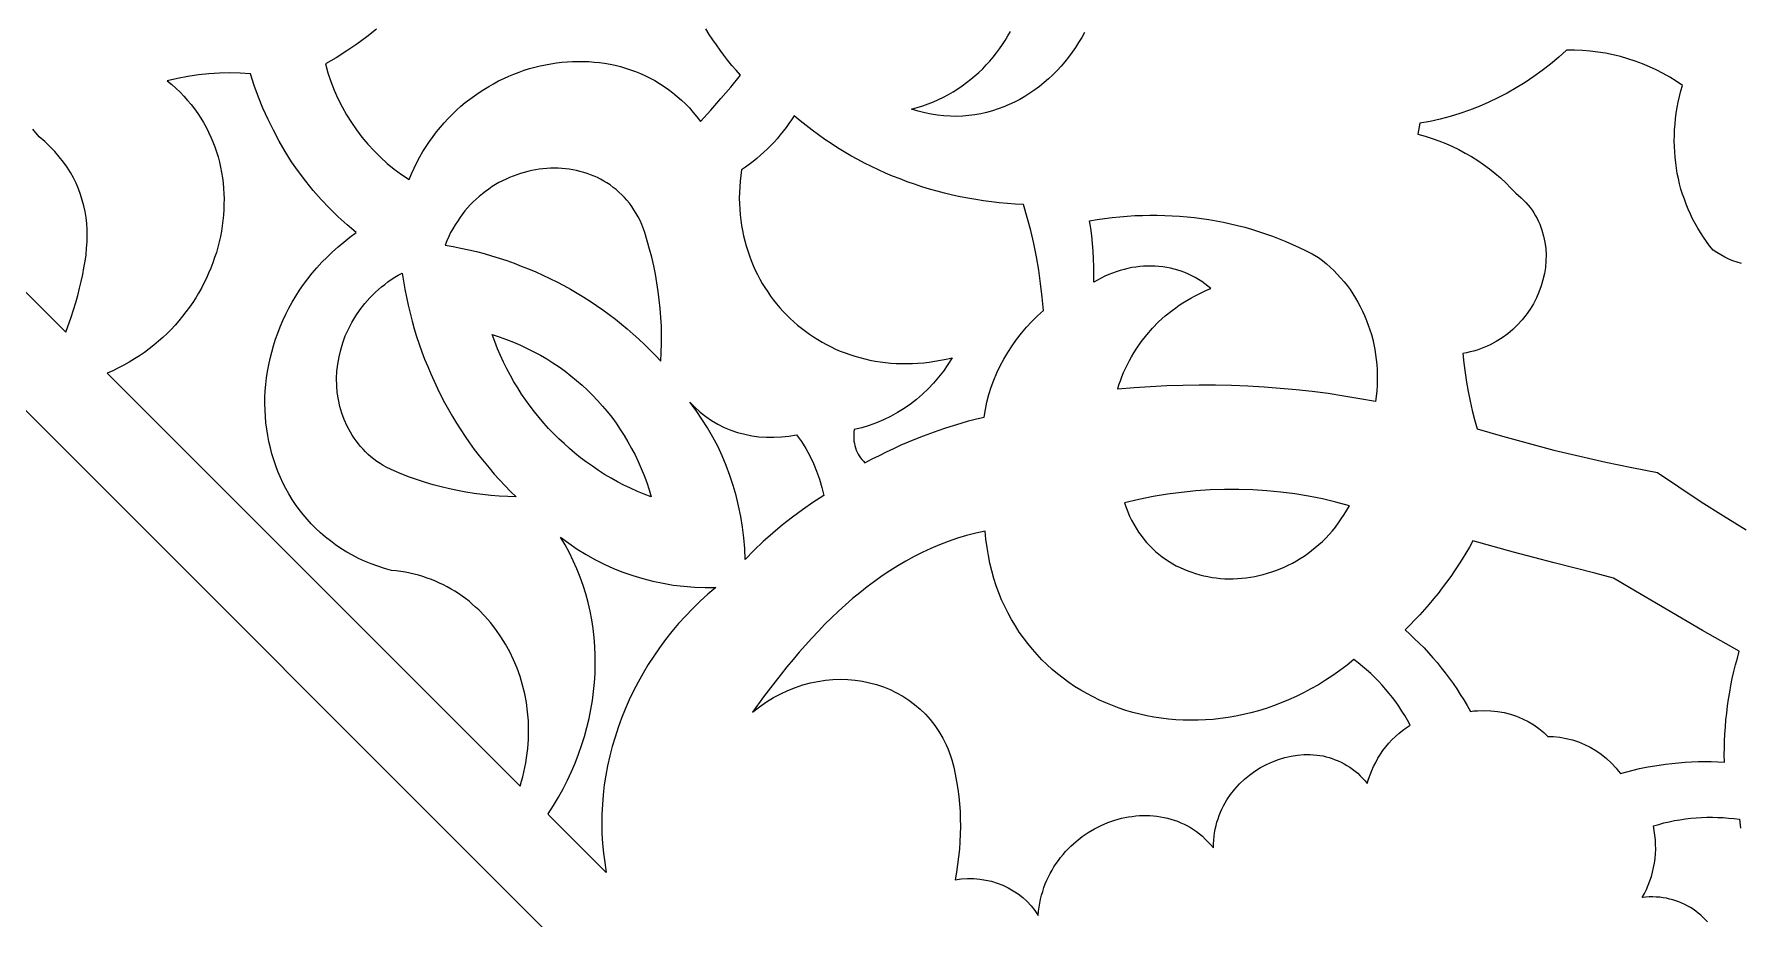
# Model space of a CAD drawing. Extents: x -3069 to -2029, y 258 to 1298.
# Drawn here: x -2813.2 to -2711.5, y 347.3 to 400.1 of the extents above; entities that cross this region are included whole.
import ezdxf

# ---------------------------------------------------------------- set-up
doc = ezdxf.new("R2010")
doc.units = 0
doc.layers.add('LAYER_1', color=18, linetype='CONTINUOUS')
doc.layers.add('LAYER_2', color=174, linetype='CONTINUOUS')

msp = doc.modelspace()

# ---------------------------------------------------------------- linework, layer by layer
at = {"layer": 'LAYER_1'}
for points in [[(-2792.82, 400.35), (-2793.4, 399.89), (-2793.99, 399.46), (-2794.6, 399.05), (-2795.23, 398.65), (-2795.87, 398.28), (-2795.72, 397.75), (-2795.54, 397.22), (-2795.34, 396.71), (-2795.12, 396.21), (-2794.87, 395.72), (-2794.61, 395.25), (-2794.32, 394.79), (-2794.01, 394.34), (-2793.69, 393.91), (-2793.34, 393.5), (-2792.97, 393.1), (-2792.59, 392.72), (-2792.19, 392.35), (-2791.77, 392.01), (-2791.33, 391.68), (-2790.88, 391.38), (-2790.73, 391.73), (-2790.58, 392.07), (-2790.41, 392.41), (-2790.24, 392.73), (-2790.06, 393.05), (-2789.86, 393.36), (-2789.66, 393.66), (-2789.45, 393.95), (-2789.24, 394.23), (-2789.01, 394.51), (-2788.78, 394.77), (-2788.55, 395.03), (-2788.3, 395.28), (-2788.05, 395.52), (-2787.79, 395.75), (-2787.53, 395.97), (-2787.26, 396.18), (-2786.98, 396.38), (-2786.7, 396.58), (-2786.42, 396.76), (-2786.13, 396.94), (-2785.84, 397.1), (-2785.54, 397.26), (-2785.24, 397.41), (-2784.94, 397.54), (-2784.63, 397.67), (-2784.32, 397.79), (-2784.01, 397.9), (-2783.69, 398), (-2783.38, 398.08), (-2783.06, 398.16), (-2782.74, 398.23), (-2782.42, 398.29), (-2782.1, 398.34), (-2781.78, 398.38), (-2781.45, 398.41), (-2781.13, 398.43), (-2780.81, 398.43), (-2780.49, 398.43), (-2780.17, 398.42), (-2779.85, 398.39), (-2779.53, 398.36), (-2779.22, 398.32), (-2778.9, 398.26), (-2778.59, 398.2), (-2778.28, 398.12), (-2777.98, 398.03), (-2777.68, 397.93), (-2777.38, 397.83), (-2777.08, 397.71), (-2776.79, 397.57), (-2776.51, 397.43), (-2776.22, 397.28), (-2775.95, 397.11), (-2775.67, 396.94), (-2775.41, 396.75), (-2775.15, 396.55), (-2774.89, 396.34), (-2774.64, 396.12), (-2774.4, 395.89), (-2774.17, 395.65), (-2773.94, 395.39), (-2773.72, 395.12), (-2773.51, 394.84), (-2772.89, 395.52), (-2772.29, 396.21), (-2771.7, 396.9), (-2771.12, 397.61), (-2771.38, 397.9), (-2771.63, 398.19), (-2771.87, 398.49), (-2772.11, 398.79), (-2772.33, 399.1), (-2772.56, 399.41), (-2772.77, 399.72), (-2772.98, 400.04), (-2773.18, 400.36)], [(-2750.62, 400.16), (-2750.78, 399.86), (-2750.96, 399.55), (-2751.15, 399.26), (-2751.35, 398.97), (-2751.56, 398.68), (-2751.78, 398.41), (-2752.01, 398.14), (-2752.25, 397.88), (-2752.49, 397.63), (-2752.75, 397.39), (-2753.02, 397.16), (-2753.29, 396.94), (-2753.58, 396.73), (-2753.87, 396.53), (-2754.16, 396.34), (-2754.47, 396.16), (-2754.78, 396), (-2755.1, 395.85), (-2755.43, 395.71), (-2755.76, 395.59), (-2756.1, 395.48), (-2756.45, 395.39), (-2756.8, 395.31), (-2757.15, 395.24), (-2757.51, 395.2), (-2757.87, 395.17), (-2758.24, 395.15), (-2758.61, 395.16), (-2758.99, 395.18), (-2759.37, 395.22), (-2759.75, 395.28), (-2760.14, 395.36), (-2760.53, 395.46), (-2760.92, 395.58), (-2760.58, 395.68), (-2760.25, 395.78), (-2759.93, 395.9), (-2759.62, 396.02), (-2759.31, 396.16), (-2759.01, 396.3), (-2758.72, 396.46), (-2758.44, 396.62), (-2758.16, 396.79), (-2757.9, 396.97), (-2757.64, 397.16), (-2757.39, 397.36), (-2757.14, 397.56), (-2756.91, 397.77), (-2756.68, 397.99), (-2756.47, 398.22), (-2756.26, 398.45), (-2756.06, 398.68), (-2755.86, 398.93), (-2755.68, 399.17), (-2755.5, 399.43), (-2755.34, 399.68), (-2755.18, 399.95), (-2755.03, 400.21)], [(-2711.45, 386.38), (-2711.71, 386.46), (-2711.96, 386.54), (-2712.2, 386.64), (-2712.44, 386.76), (-2712.68, 386.89), (-2712.91, 387.03), (-2713.13, 387.18), (-2713.34, 387.43), (-2713.53, 387.69), (-2713.71, 387.95), (-2713.89, 388.22), (-2714.05, 388.49), (-2714.21, 388.76), (-2714.36, 389.04), (-2714.49, 389.33), (-2714.62, 389.62), (-2714.74, 389.91), (-2714.85, 390.21), (-2714.96, 390.51), (-2715.05, 390.82), (-2715.13, 391.13), (-2715.2, 391.44), (-2715.27, 391.75), (-2715.32, 392.07), (-2715.36, 392.39), (-2715.4, 392.71), (-2715.42, 393.04), (-2715.44, 393.36), (-2715.45, 393.69), (-2715.44, 394.02), (-2715.43, 394.35), (-2715.4, 394.68), (-2715.37, 395.01), (-2715.33, 395.34), (-2715.27, 395.67), (-2715.21, 396), (-2715.14, 396.34), (-2715.05, 396.67), (-2714.96, 397), (-2715.34, 397.25), (-2715.72, 397.49), (-2716.12, 397.71), (-2716.52, 397.92), (-2716.93, 398.11), (-2717.35, 398.28), (-2717.78, 398.44), (-2718.21, 398.58), (-2718.65, 398.71), (-2719.1, 398.81), (-2719.55, 398.91), (-2720, 398.98), (-2720.47, 399.04), (-2720.93, 399.07), (-2721.4, 399.1), (-2721.87, 399.1), (-2722.34, 398.68), (-2722.82, 398.27), (-2723.32, 397.89), (-2723.82, 397.52), (-2724.34, 397.17), (-2724.87, 396.85), (-2725.41, 396.54), (-2725.96, 396.25), (-2726.51, 395.99), (-2727.08, 395.74), (-2727.65, 395.52), (-2728.23, 395.32), (-2728.82, 395.14), (-2729.41, 394.99), (-2730.01, 394.85), (-2730.61, 394.74), (-2730.73, 394.09), (-2730.31, 393.98), (-2729.89, 393.84), (-2729.48, 393.69), (-2729.07, 393.53), (-2728.68, 393.36), (-2728.29, 393.17), (-2727.91, 392.96), (-2727.54, 392.75), (-2727.17, 392.52), (-2726.82, 392.28), (-2726.47, 392.02), (-2726.14, 391.76), (-2725.81, 391.48), (-2725.49, 391.19), (-2725.19, 390.88), (-2724.89, 390.57), (-2724.73, 390.43), (-2724.58, 390.3), (-2724.43, 390.16), (-2724.3, 390.01), (-2724.17, 389.86), (-2724.04, 389.71), (-2723.93, 389.55), (-2723.82, 389.39), (-2723.72, 389.23), (-2723.63, 389.06), (-2723.55, 388.89), (-2723.47, 388.72), (-2723.4, 388.55), (-2723.34, 388.37), (-2723.24, 388.01), (-2723.16, 387.65), (-2723.11, 387.28), (-2723.09, 386.9), (-2723.1, 386.53), (-2723.13, 386.15), (-2723.19, 385.78), (-2723.28, 385.41), (-2723.38, 385.04), (-2723.52, 384.68), (-2723.67, 384.33), (-2723.85, 383.98), (-2724.05, 383.65), (-2724.28, 383.32), (-2724.52, 383.02), (-2724.79, 382.72), (-2725.08, 382.45), (-2725.38, 382.19), (-2725.71, 381.95), (-2726.06, 381.73), (-2726.42, 381.54), (-2726.61, 381.45), (-2726.8, 381.37), (-2727, 381.29), (-2727.2, 381.22), (-2727.41, 381.16), (-2727.62, 381.11), (-2727.83, 381.06), (-2728.05, 381.02), (-2727.99, 380.44), (-2727.92, 379.87), (-2727.83, 379.31), (-2727.73, 378.74), (-2727.62, 378.18), (-2727.5, 377.62), (-2727.36, 377.07), (-2727.21, 376.52), (-2725.69, 376.08), (-2724.17, 375.66), (-2722.63, 375.26), (-2721.09, 374.89), (-2719.54, 374.54), (-2717.98, 374.22), (-2716.46, 373.92), (-2715.18, 373.06), (-2713.85, 372.18), (-2712.51, 371.33), (-2711.16, 370.51)], [(-2824.47, 395.44), (-2811.34, 382.29), (-2811.03, 383.18), (-2810.88, 383.62), (-2810.75, 384.06), (-2810.63, 384.48), (-2810.52, 384.9), (-2810.42, 385.31), (-2810.33, 385.72), (-2810.26, 386.12), (-2810.19, 386.52), (-2810.14, 386.9), (-2810.11, 387.29), (-2810.08, 387.67), (-2810.07, 388.04), (-2810.08, 388.41), (-2810.1, 388.77), (-2810.14, 389.12), (-2810.2, 389.48), (-2810.27, 389.82), (-2810.36, 390.16), (-2810.46, 390.5), (-2810.59, 390.83), (-2810.73, 391.16), (-2810.89, 391.49), (-2811.07, 391.81), (-2811.27, 392.12), (-2811.49, 392.43), (-2811.74, 392.74), (-2812, 393.05), (-2812.29, 393.35), (-2812.59, 393.65), (-2812.93, 393.94), (-2813.31, 394.38)], [(-2713.46, 347.13), (-2713.73, 347.4), (-2713.87, 347.53), (-2714.02, 347.65), (-2714.17, 347.77), (-2714.33, 347.88), (-2714.49, 347.98), (-2714.65, 348.07), (-2714.82, 348.16), (-2715, 348.24), (-2715.17, 348.32), (-2715.35, 348.39), (-2715.54, 348.44), (-2715.73, 348.49), (-2715.92, 348.54), (-2716.12, 348.57), (-2716.32, 348.6), (-2716.52, 348.61), (-2716.73, 348.62), (-2716.94, 348.62), (-2717.15, 348.6), (-2717.37, 348.58), (-2717.23, 348.82), (-2717.11, 349.07), (-2717, 349.32), (-2716.9, 349.57), (-2716.81, 349.83), (-2716.74, 350.1), (-2716.68, 350.37), (-2716.63, 350.64), (-2716.59, 350.91), (-2716.57, 351.19), (-2716.55, 351.47), (-2716.56, 351.74), (-2716.57, 352.02), (-2716.6, 352.3), (-2716.64, 352.58), (-2716.69, 352.85), (-2716.38, 352.94), (-2716.07, 353.03), (-2715.75, 353.1), (-2715.43, 353.17), (-2715.11, 353.22), (-2714.79, 353.27), (-2714.47, 353.31), (-2714.15, 353.34), (-2713.83, 353.36), (-2713.51, 353.37), (-2713.18, 353.37), (-2712.86, 353.36), (-2712.54, 353.35), (-2712.21, 353.32), (-2711.89, 353.29), (-2711.57, 353.25), (-2711.51, 352.72)]]:
    msp.add_lwpolyline(points, dxfattribs=at)
for points in [[(-2808.88, 379.84), (-2784.26, 355.23), (-2784.18, 355.51), (-2784.1, 355.78), (-2784.03, 356.06), (-2783.97, 356.34), (-2783.91, 356.62), (-2783.87, 356.9), (-2783.83, 357.18), (-2783.8, 357.46), (-2783.77, 357.74), (-2783.76, 358.01), (-2783.75, 358.29), (-2783.75, 358.57), (-2783.76, 359.12), (-2783.81, 359.66), (-2783.88, 360.2), (-2783.98, 360.73), (-2784.11, 361.25), (-2784.26, 361.76), (-2784.44, 362.26), (-2784.65, 362.75), (-2784.88, 363.23), (-2785.13, 363.69), (-2785.4, 364.13), (-2785.7, 364.56), (-2786.02, 364.97), (-2786.36, 365.36), (-2786.72, 365.73), (-2786.91, 365.9), (-2787.11, 366.07), (-2787.3, 366.24), (-2787.51, 366.4), (-2787.72, 366.55), (-2787.93, 366.7), (-2788.15, 366.84), (-2788.37, 366.97), (-2788.6, 367.1), (-2788.83, 367.22), (-2789.07, 367.33), (-2789.31, 367.44), (-2789.55, 367.54), (-2789.8, 367.63), (-2790.05, 367.71), (-2790.31, 367.79), (-2790.57, 367.86), (-2790.83, 367.92), (-2791.1, 367.97), (-2791.38, 368.02), (-2791.65, 368.05), (-2791.93, 368.08), (-2792.35, 368.2), (-2792.75, 368.33), (-2793.14, 368.47), (-2793.53, 368.63), (-2793.9, 368.8), (-2794.26, 368.99), (-2794.6, 369.18), (-2794.94, 369.39), (-2795.26, 369.61), (-2795.57, 369.84), (-2795.87, 370.07), (-2796.16, 370.32), (-2796.44, 370.58), (-2796.71, 370.85), (-2796.96, 371.13), (-2797.2, 371.42), (-2797.43, 371.71), (-2797.65, 372.01), (-2797.85, 372.32), (-2798.05, 372.64), (-2798.23, 372.97), (-2798.4, 373.3), (-2798.55, 373.63), (-2798.7, 373.98), (-2798.83, 374.32), (-2798.95, 374.68), (-2799.06, 375.03), (-2799.15, 375.4), (-2799.24, 375.76), (-2799.31, 376.13), (-2799.36, 376.51), (-2799.41, 376.88), (-2799.44, 377.26), (-2799.46, 377.64), (-2799.47, 378.02), (-2799.47, 378.4), (-2799.45, 378.79), (-2799.42, 379.17), (-2799.38, 379.56), (-2799.32, 379.94), (-2799.25, 380.33), (-2799.17, 380.71), (-2799.07, 381.1), (-2798.97, 381.48), (-2798.85, 381.86), (-2798.71, 382.23), (-2798.57, 382.61), (-2798.41, 382.98), (-2798.23, 383.35), (-2798.05, 383.71), (-2797.85, 384.07), (-2797.63, 384.43), (-2797.41, 384.78), (-2797.17, 385.13), (-2796.92, 385.47), (-2796.65, 385.8), (-2796.37, 386.13), (-2796.08, 386.45), (-2795.77, 386.76), (-2795.45, 387.07), (-2795.11, 387.37), (-2794.77, 387.66), (-2794.41, 387.94), (-2794.03, 388.22), (-2794.58, 388.68), (-2795.11, 389.17), (-2795.63, 389.67), (-2796.12, 390.19), (-2796.59, 390.73), (-2797.04, 391.29), (-2797.47, 391.86), (-2797.88, 392.45), (-2798.27, 393.06), (-2798.63, 393.68), (-2798.97, 394.32), (-2799.29, 394.97), (-2799.59, 395.63), (-2799.86, 396.3), (-2800.11, 396.99), (-2800.33, 397.69), (-2800.95, 397.73), (-2801.57, 397.74), (-2802.19, 397.72), (-2802.81, 397.68), (-2803.44, 397.62), (-2804.06, 397.53), (-2804.68, 397.41), (-2805.3, 397.27), (-2805.03, 397.05), (-2804.78, 396.83), (-2804.53, 396.59), (-2804.3, 396.35), (-2804.08, 396.1), (-2803.87, 395.85), (-2803.67, 395.59), (-2803.48, 395.32), (-2803.3, 395.05), (-2803.13, 394.78), (-2802.98, 394.5), (-2802.83, 394.21), (-2802.7, 393.92), (-2802.58, 393.63), (-2802.46, 393.33), (-2802.36, 393.03), (-2802.27, 392.73), (-2802.19, 392.43), (-2802.12, 392.12), (-2802.06, 391.81), (-2802.01, 391.49), (-2801.97, 391.18), (-2801.94, 390.86), (-2801.92, 390.54), (-2801.91, 390.23), (-2801.92, 389.91), (-2801.93, 389.59), (-2801.95, 389.27), (-2801.98, 388.95), (-2802.02, 388.63), (-2802.07, 388.31), (-2802.13, 387.99), (-2802.2, 387.67), (-2802.28, 387.35), (-2802.37, 387.04), (-2802.47, 386.73), (-2802.58, 386.42), (-2802.7, 386.11), (-2802.83, 385.81), (-2802.96, 385.5), (-2803.11, 385.2), (-2803.26, 384.91), (-2803.43, 384.62), (-2803.6, 384.33), (-2803.78, 384.05), (-2803.98, 383.77), (-2804.18, 383.49), (-2804.38, 383.23), (-2804.6, 382.96), (-2804.83, 382.71), (-2805.06, 382.45), (-2805.31, 382.21), (-2805.56, 381.97), (-2805.82, 381.74), (-2806.09, 381.51), (-2806.37, 381.29), (-2806.65, 381.08), (-2806.95, 380.88), (-2807.25, 380.69), (-2807.56, 380.5), (-2807.88, 380.32), (-2808.2, 380.15), (-2808.54, 379.99)], [(-2753.06, 383.57), (-2753.13, 384.38), (-2753.23, 385.18), (-2753.34, 385.98), (-2753.48, 386.78), (-2753.64, 387.57), (-2753.82, 388.35), (-2754.03, 389.13), (-2754.25, 389.89), (-2754.74, 389.92), (-2755.21, 389.95), (-2755.69, 390), (-2756.16, 390.05), (-2756.64, 390.12), (-2757.1, 390.19), (-2757.57, 390.27), (-2758.03, 390.36), (-2758.49, 390.46), (-2758.95, 390.57), (-2759.4, 390.69), (-2759.85, 390.82), (-2760.3, 390.95), (-2760.74, 391.1), (-2761.18, 391.25), (-2761.61, 391.42), (-2762.05, 391.59), (-2762.47, 391.77), (-2762.89, 391.96), (-2763.31, 392.16), (-2763.72, 392.37), (-2764.13, 392.58), (-2764.54, 392.8), (-2764.93, 393.04), (-2765.33, 393.28), (-2765.72, 393.53), (-2766.1, 393.78), (-2766.48, 394.05), (-2766.85, 394.32), (-2767.21, 394.6), (-2767.57, 394.89), (-2767.93, 395.19), (-2768.08, 394.95), (-2768.24, 394.72), (-2768.4, 394.49), (-2768.57, 394.26), (-2768.75, 394.04), (-2768.93, 393.82), (-2769.12, 393.61), (-2769.32, 393.41), (-2769.52, 393.21), (-2769.72, 393.01), (-2769.93, 392.83), (-2770.15, 392.64), (-2770.37, 392.47), (-2770.6, 392.29), (-2770.83, 392.13), (-2771.06, 391.97), (-2771.11, 391.63), (-2771.14, 391.28), (-2771.17, 390.94), (-2771.18, 390.61), (-2771.19, 390.27), (-2771.18, 389.94), (-2771.16, 389.61), (-2771.14, 389.29), (-2771.1, 388.97), (-2771.06, 388.65), (-2771, 388.34), (-2770.94, 388.03), (-2770.87, 387.73), (-2770.78, 387.43), (-2770.69, 387.13), (-2770.59, 386.84), (-2770.48, 386.55), (-2770.37, 386.27), (-2770.24, 385.99), (-2770.11, 385.72), (-2769.97, 385.45), (-2769.82, 385.19), (-2769.67, 384.94), (-2769.5, 384.69), (-2769.33, 384.44), (-2769.15, 384.2), (-2768.97, 383.97), (-2768.78, 383.74), (-2768.58, 383.52), (-2768.37, 383.31), (-2768.16, 383.1), (-2767.94, 382.9), (-2767.72, 382.71), (-2767.49, 382.52), (-2767.25, 382.34), (-2767.01, 382.16), (-2766.76, 382), (-2766.51, 381.84), (-2766.25, 381.69), (-2765.99, 381.55), (-2765.72, 381.41), (-2765.45, 381.28), (-2765.17, 381.16), (-2764.88, 381.05), (-2764.6, 380.95), (-2764.31, 380.85), (-2764.01, 380.77), (-2763.71, 380.69), (-2763.41, 380.62), (-2763.1, 380.56), (-2762.79, 380.51), (-2762.48, 380.47), (-2762.16, 380.44), (-2761.84, 380.42), (-2761.52, 380.41), (-2761.2, 380.41), (-2760.87, 380.41), (-2760.54, 380.43), (-2760.2, 380.46), (-2759.87, 380.5), (-2759.53, 380.55), (-2759.19, 380.61), (-2758.85, 380.68), (-2758.51, 380.76), (-2758.76, 380.35), (-2759.02, 379.97), (-2759.31, 379.6), (-2759.62, 379.24), (-2759.94, 378.9), (-2760.27, 378.58), (-2760.63, 378.28), (-2760.99, 378), (-2761.37, 377.73), (-2761.77, 377.49), (-2762.17, 377.26), (-2762.59, 377.06), (-2763.01, 376.88), (-2763.45, 376.73), (-2763.89, 376.59), (-2764.34, 376.49), (-2764.36, 376.34), (-2764.37, 376.2), (-2764.37, 376.06), (-2764.37, 375.92), (-2764.36, 375.79), (-2764.33, 375.65), (-2764.31, 375.52), (-2764.27, 375.39), (-2764.22, 375.26), (-2764.17, 375.14), (-2764.11, 375.02), (-2764.04, 374.91), (-2763.97, 374.8), (-2763.88, 374.69), (-2763.79, 374.59), (-2763.7, 374.5), (-2763.27, 374.73), (-2762.84, 374.94), (-2762.41, 375.16), (-2761.98, 375.36), (-2761.54, 375.56), (-2761.11, 375.75), (-2760.66, 375.93), (-2760.22, 376.1), (-2759.77, 376.27), (-2759.33, 376.43), (-2758.88, 376.58), (-2758.42, 376.72), (-2757.97, 376.86), (-2757.52, 376.99), (-2757.06, 377.11), (-2756.6, 377.22), (-2756.52, 377.67), (-2756.43, 378.12), (-2756.31, 378.56), (-2756.17, 379), (-2756.01, 379.43), (-2755.83, 379.86), (-2755.63, 380.27), (-2755.42, 380.68), (-2755.18, 381.08), (-2754.93, 381.47), (-2754.66, 381.85), (-2754.37, 382.22), (-2754.07, 382.58), (-2753.75, 382.92), (-2753.41, 383.25)], [(-2775.87, 380.55), (-2775.85, 381.08), (-2775.83, 381.61), (-2775.83, 382.13), (-2775.84, 382.65), (-2775.87, 383.17), (-2775.91, 383.69), (-2775.96, 384.21), (-2776.02, 384.72), (-2776.1, 385.23), (-2776.19, 385.74), (-2776.29, 386.25), (-2776.41, 386.75), (-2776.54, 387.24), (-2776.68, 387.73), (-2776.83, 388.22), (-2777, 388.7), (-2777.1, 388.94), (-2777.22, 389.16), (-2777.34, 389.37), (-2777.47, 389.58), (-2777.6, 389.78), (-2777.74, 389.97), (-2777.89, 390.15), (-2778.04, 390.32), (-2778.2, 390.48), (-2778.37, 390.64), (-2778.54, 390.79), (-2778.71, 390.92), (-2778.89, 391.06), (-2779.08, 391.18), (-2779.26, 391.29), (-2779.46, 391.4), (-2779.65, 391.5), (-2779.85, 391.59), (-2780.06, 391.67), (-2780.27, 391.75), (-2780.47, 391.81), (-2780.69, 391.87), (-2780.9, 391.92), (-2781.12, 391.97), (-2781.34, 392), (-2781.56, 392.03), (-2781.78, 392.05), (-2782, 392.06), (-2782.22, 392.06), (-2782.45, 392.06), (-2782.67, 392.04), (-2782.9, 392.03), (-2783.12, 392), (-2783.35, 391.96), (-2783.57, 391.92), (-2783.79, 391.87), (-2784.02, 391.81), (-2784.24, 391.75), (-2784.46, 391.67), (-2784.67, 391.59), (-2784.89, 391.51), (-2785.1, 391.41), (-2785.31, 391.31), (-2785.52, 391.2), (-2785.73, 391.08), (-2785.93, 390.96), (-2786.13, 390.82), (-2786.32, 390.68), (-2786.51, 390.54), (-2786.7, 390.38), (-2786.88, 390.22), (-2787.06, 390.05), (-2787.23, 389.88), (-2787.39, 389.7), (-2787.56, 389.51), (-2787.71, 389.31), (-2787.86, 389.1), (-2788, 388.89), (-2788.14, 388.68), (-2788.27, 388.45), (-2788.4, 388.22), (-2788.51, 387.98), (-2788.62, 387.73), (-2788.72, 387.48), (-2788.25, 387.4), (-2787.79, 387.3), (-2787.32, 387.2), (-2786.86, 387.09), (-2786.41, 386.97), (-2785.96, 386.84), (-2785.51, 386.7), (-2785.06, 386.55), (-2784.62, 386.4), (-2784.19, 386.23), (-2783.76, 386.06), (-2783.33, 385.88), (-2782.91, 385.69), (-2782.49, 385.49), (-2782.07, 385.28), (-2781.66, 385.07), (-2781.26, 384.84), (-2780.86, 384.61), (-2780.47, 384.37), (-2780.08, 384.13), (-2779.7, 383.87), (-2779.32, 383.61), (-2778.95, 383.34), (-2778.58, 383.06), (-2778.22, 382.77), (-2777.87, 382.48), (-2777.52, 382.17), (-2777.18, 381.86), (-2776.84, 381.55), (-2776.51, 381.22), (-2776.19, 380.89)], [(-2733.27, 378.15), (-2734.2, 378.32), (-2735.15, 378.48), (-2736.09, 378.62), (-2737.04, 378.74), (-2738, 378.84), (-2738.95, 378.93), (-2739.91, 379), (-2740.87, 379.06), (-2741.84, 379.1), (-2742.8, 379.12), (-2743.77, 379.12), (-2744.74, 379.11), (-2745.71, 379.08), (-2746.69, 379.03), (-2747.66, 378.96), (-2748.63, 378.88), (-2748.56, 379.14), (-2748.47, 379.39), (-2748.38, 379.63), (-2748.28, 379.88), (-2748.17, 380.12), (-2748.05, 380.36), (-2747.93, 380.59), (-2747.8, 380.82), (-2747.67, 381.05), (-2747.53, 381.27), (-2747.23, 381.71), (-2746.9, 382.12), (-2746.56, 382.52), (-2746.19, 382.9), (-2745.8, 383.25), (-2745.39, 383.58), (-2745.17, 383.74), (-2744.96, 383.89), (-2744.74, 384.04), (-2744.51, 384.18), (-2744.28, 384.31), (-2744.05, 384.44), (-2743.81, 384.56), (-2743.57, 384.67), (-2743.33, 384.78), (-2743.08, 384.88), (-2743.25, 385.03), (-2743.43, 385.17), (-2743.62, 385.3), (-2743.81, 385.43), (-2744.01, 385.54), (-2744.21, 385.65), (-2744.41, 385.75), (-2744.62, 385.84), (-2744.84, 385.92), (-2745.05, 385.99), (-2745.27, 386.05), (-2745.49, 386.1), (-2745.71, 386.15), (-2745.94, 386.18), (-2746.17, 386.21), (-2746.4, 386.22), (-2746.63, 386.23), (-2746.86, 386.23), (-2747.09, 386.22), (-2747.32, 386.2), (-2747.56, 386.17), (-2747.79, 386.14), (-2748.02, 386.09), (-2748.25, 386.03), (-2748.49, 385.97), (-2748.72, 385.89), (-2748.94, 385.81), (-2749.17, 385.72), (-2749.4, 385.62), (-2749.62, 385.51), (-2749.84, 385.39), (-2750.06, 385.26), (-2750.05, 385.72), (-2750.05, 386.19), (-2750.07, 386.65), (-2750.1, 387.11), (-2750.13, 387.57), (-2750.18, 388.03), (-2750.24, 388.48), (-2750.31, 388.93), (-2749.86, 389.01), (-2749.41, 389.07), (-2748.96, 389.13), (-2748.51, 389.17), (-2748.06, 389.21), (-2747.61, 389.24), (-2747.16, 389.25), (-2746.72, 389.26), (-2746.27, 389.26), (-2745.83, 389.25), (-2745.38, 389.23), (-2744.94, 389.2), (-2744.5, 389.17), (-2744.06, 389.12), (-2743.63, 389.06), (-2743.19, 389), (-2742.76, 388.92), (-2742.33, 388.84), (-2741.91, 388.75), (-2741.48, 388.65), (-2741.06, 388.54), (-2740.65, 388.42), (-2740.23, 388.29), (-2739.82, 388.15), (-2739.41, 388.01), (-2739.01, 387.85), (-2738.61, 387.69), (-2738.21, 387.52), (-2737.82, 387.34), (-2737.43, 387.15), (-2737.04, 386.95), (-2736.66, 386.74), (-2736.42, 386.56), (-2736.19, 386.36), (-2735.96, 386.16), (-2735.75, 385.96), (-2735.54, 385.74), (-2735.34, 385.52), (-2735.14, 385.29), (-2734.96, 385.06), (-2734.78, 384.82), (-2734.62, 384.58), (-2734.46, 384.32), (-2734.31, 384.07), (-2734.17, 383.81), (-2734.04, 383.54), (-2733.91, 383.27), (-2733.8, 382.99), (-2733.69, 382.71), (-2733.6, 382.43), (-2733.51, 382.14), (-2733.43, 381.85), (-2733.36, 381.56), (-2733.31, 381.26), (-2733.26, 380.96), (-2733.22, 380.65), (-2733.19, 380.35), (-2733.17, 380.04), (-2733.16, 379.73), (-2733.16, 379.41), (-2733.17, 379.1), (-2733.19, 378.78), (-2733.22, 378.46)], [(-2784.49, 372.46), (-2784.99, 372.48), (-2785.5, 372.51), (-2786, 372.55), (-2786.5, 372.6), (-2787, 372.67), (-2787.5, 372.75), (-2787.99, 372.84), (-2788.47, 372.94), (-2788.96, 373.06), (-2789.44, 373.19), (-2789.91, 373.33), (-2790.38, 373.48), (-2790.85, 373.65), (-2791.31, 373.82), (-2791.76, 374.01), (-2792.21, 374.21), (-2792.42, 374.33), (-2792.61, 374.45), (-2792.8, 374.58), (-2792.98, 374.72), (-2793.15, 374.86), (-2793.31, 375), (-2793.47, 375.15), (-2793.62, 375.31), (-2793.77, 375.46), (-2793.9, 375.63), (-2794.03, 375.8), (-2794.16, 375.97), (-2794.27, 376.14), (-2794.38, 376.32), (-2794.48, 376.5), (-2794.58, 376.69), (-2794.75, 377.07), (-2794.89, 377.46), (-2795.01, 377.86), (-2795.09, 378.27), (-2795.16, 378.69), (-2795.19, 379.11), (-2795.2, 379.53), (-2795.18, 379.96), (-2795.13, 380.38), (-2795.05, 380.81), (-2794.95, 381.23), (-2794.83, 381.65), (-2794.68, 382.06), (-2794.5, 382.47), (-2794.29, 382.86), (-2794.06, 383.25), (-2793.8, 383.63), (-2793.52, 383.99), (-2793.21, 384.34), (-2792.88, 384.67), (-2792.71, 384.83), (-2792.52, 384.98), (-2792.33, 385.13), (-2792.14, 385.28), (-2791.94, 385.42), (-2791.73, 385.56), (-2791.52, 385.69), (-2791.3, 385.81), (-2791.22, 385.33), (-2791.13, 384.84), (-2791.04, 384.37), (-2790.93, 383.89), (-2790.82, 383.42), (-2790.7, 382.95), (-2790.57, 382.49), (-2790.43, 382.03), (-2790.28, 381.58), (-2790.12, 381.12), (-2789.95, 380.68), (-2789.77, 380.23), (-2789.59, 379.8), (-2789.39, 379.36), (-2789.19, 378.93), (-2788.98, 378.51), (-2788.76, 378.09), (-2788.53, 377.67), (-2788.3, 377.26), (-2788.05, 376.86), (-2787.8, 376.46), (-2787.54, 376.07), (-2787.27, 375.68), (-2786.99, 375.3), (-2786.7, 374.92), (-2786.41, 374.55), (-2786.11, 374.19), (-2785.8, 373.83), (-2785.48, 373.48), (-2785.16, 373.13), (-2784.83, 372.79)], [(-2776.44, 372.46), (-2776.86, 372.62), (-2777.27, 372.79), (-2777.67, 372.98), (-2778.07, 373.17), (-2778.46, 373.37), (-2778.84, 373.59), (-2779.22, 373.81), (-2779.58, 374.04), (-2779.95, 374.29), (-2780.3, 374.54), (-2780.65, 374.8), (-2780.99, 375.07), (-2781.32, 375.35), (-2781.64, 375.64), (-2781.96, 375.93), (-2782.26, 376.24), (-2782.56, 376.55), (-2782.85, 376.87), (-2783.13, 377.2), (-2783.4, 377.54), (-2783.67, 377.88), (-2783.92, 378.23), (-2784.17, 378.59), (-2784.4, 378.96), (-2784.63, 379.33), (-2784.84, 379.71), (-2785.05, 380.1), (-2785.25, 380.5), (-2785.43, 380.9), (-2785.61, 381.3), (-2785.77, 381.72), (-2785.93, 382.14), (-2785.5, 382), (-2785.07, 381.85), (-2784.65, 381.68), (-2784.24, 381.51), (-2783.84, 381.32), (-2783.44, 381.12), (-2783.05, 380.91), (-2782.67, 380.69), (-2782.3, 380.46), (-2781.93, 380.21), (-2781.58, 379.96), (-2781.23, 379.69), (-2780.89, 379.41), (-2780.56, 379.13), (-2780.25, 378.83), (-2779.94, 378.53), (-2779.64, 378.21), (-2779.35, 377.88), (-2779.07, 377.55), (-2778.8, 377.21), (-2778.54, 376.86), (-2778.29, 376.49), (-2778.05, 376.13), (-2777.83, 375.75), (-2777.61, 375.36), (-2777.41, 374.97), (-2777.22, 374.57), (-2777.04, 374.16), (-2776.87, 373.74), (-2776.71, 373.32), (-2776.57, 372.89)], [(-2766.16, 372.54), (-2766.8, 372.13), (-2767.42, 371.7), (-2768.03, 371.26), (-2768.62, 370.79), (-2769.2, 370.31), (-2769.76, 369.8), (-2770.31, 369.28), (-2770.84, 368.74), (-2770.87, 369.39), (-2770.92, 370.03), (-2771, 370.67), (-2771.1, 371.3), (-2771.23, 371.93), (-2771.38, 372.54), (-2771.55, 373.15), (-2771.75, 373.75), (-2771.97, 374.34), (-2772.22, 374.91), (-2772.48, 375.48), (-2772.77, 376.03), (-2773.08, 376.58), (-2773.42, 377.1), (-2773.77, 377.62), (-2774.15, 378.12), (-2773.85, 377.81), (-2773.53, 377.52), (-2773.19, 377.26), (-2772.84, 377.02), (-2772.47, 376.8), (-2772.09, 376.61), (-2771.69, 376.45), (-2771.29, 376.31), (-2770.87, 376.2), (-2770.45, 376.11), (-2770.02, 376.05), (-2769.58, 376.02), (-2769.13, 376.02), (-2768.68, 376.04), (-2768.23, 376.09), (-2767.78, 376.17), (-2767.49, 375.77), (-2767.22, 375.35), (-2766.98, 374.91), (-2766.77, 374.46), (-2766.58, 374), (-2766.41, 373.52), (-2766.27, 373.03)], [(-2734.82, 371.94), (-2735.62, 372.16), (-2736.43, 372.35), (-2737.25, 372.51), (-2738.08, 372.64), (-2738.91, 372.75), (-2739.74, 372.83), (-2740.58, 372.88), (-2741.42, 372.91), (-2742.27, 372.91), (-2743.12, 372.88), (-2743.97, 372.82), (-2744.82, 372.73), (-2745.67, 372.62), (-2746.52, 372.48), (-2747.37, 372.31), (-2748.22, 372.12), (-2748.13, 371.84), (-2748.03, 371.58), (-2747.92, 371.32), (-2747.8, 371.07), (-2747.67, 370.83), (-2747.53, 370.6), (-2747.39, 370.37), (-2747.23, 370.16), (-2747.07, 369.95), (-2746.91, 369.75), (-2746.73, 369.56), (-2746.56, 369.38), (-2746.37, 369.21), (-2746.18, 369.05), (-2745.98, 368.89), (-2745.78, 368.75), (-2745.57, 368.61), (-2745.35, 368.48), (-2745.14, 368.36), (-2744.91, 368.25), (-2744.69, 368.15), (-2744.46, 368.05), (-2744.22, 367.97), (-2743.99, 367.89), (-2743.74, 367.82), (-2743.5, 367.76), (-2743.26, 367.71), (-2743.01, 367.67), (-2742.76, 367.64), (-2742.51, 367.61), (-2742.25, 367.59), (-2742, 367.59), (-2741.74, 367.59), (-2741.49, 367.6), (-2741.23, 367.62), (-2740.97, 367.64), (-2740.72, 367.68), (-2740.46, 367.72), (-2740.21, 367.78), (-2739.95, 367.84), (-2739.7, 367.91), (-2739.45, 367.99), (-2739.2, 368.08), (-2738.95, 368.17), (-2738.7, 368.28), (-2738.46, 368.39), (-2738.22, 368.51), (-2737.98, 368.65), (-2737.75, 368.79), (-2737.52, 368.94), (-2737.29, 369.09), (-2737.07, 369.26), (-2736.85, 369.44), (-2736.64, 369.62), (-2736.43, 369.81), (-2736.22, 370.01), (-2736.03, 370.22), (-2735.83, 370.44), (-2735.65, 370.67), (-2735.47, 370.91), (-2735.3, 371.15), (-2735.13, 371.41), (-2734.97, 371.67)], [(-2731.2, 358.86), (-2731.36, 359.15), (-2731.52, 359.43), (-2731.7, 359.7), (-2731.87, 359.98), (-2732.06, 360.24), (-2732.25, 360.5), (-2732.45, 360.75), (-2732.66, 361), (-2732.87, 361.25), (-2733.09, 361.48), (-2733.32, 361.71), (-2733.55, 361.94), (-2733.79, 362.15), (-2734.04, 362.36), (-2734.29, 362.57), (-2734.55, 362.77), (-2734.96, 362.43), (-2735.38, 362.12), (-2735.81, 361.82), (-2736.24, 361.53), (-2736.67, 361.27), (-2737.11, 361.02), (-2737.55, 360.78), (-2737.99, 360.57), (-2738.44, 360.37), (-2738.89, 360.18), (-2739.34, 360.01), (-2739.79, 359.86), (-2740.24, 359.72), (-2740.69, 359.59), (-2741.14, 359.49), (-2741.59, 359.39), (-2742.05, 359.31), (-2742.5, 359.25), (-2742.95, 359.2), (-2743.4, 359.17), (-2743.84, 359.15), (-2744.29, 359.15), (-2744.73, 359.16), (-2745.17, 359.18), (-2745.61, 359.22), (-2746.04, 359.27), (-2746.47, 359.34), (-2746.89, 359.42), (-2747.31, 359.51), (-2747.73, 359.62), (-2748.14, 359.74), (-2748.55, 359.87), (-2748.94, 360.02), (-2749.34, 360.18), (-2749.72, 360.35), (-2750.1, 360.54), (-2750.48, 360.74), (-2750.84, 360.95), (-2751.2, 361.17), (-2751.55, 361.41), (-2751.89, 361.65), (-2752.22, 361.91), (-2752.54, 362.18), (-2752.85, 362.47), (-2753.15, 362.76), (-2753.44, 363.07), (-2753.72, 363.39), (-2753.99, 363.72), (-2754.25, 364.06), (-2754.5, 364.41), (-2754.73, 364.77), (-2754.96, 365.15), (-2755.17, 365.53), (-2755.36, 365.93), (-2755.55, 366.33), (-2755.72, 366.75), (-2755.87, 367.17), (-2756.01, 367.61), (-2756.14, 368.06), (-2756.25, 368.51), (-2756.34, 368.98), (-2756.42, 369.45), (-2756.49, 369.94), (-2756.53, 370.43), (-2757.1, 370.31), (-2757.65, 370.16), (-2758.19, 370), (-2758.73, 369.81), (-2759.25, 369.61), (-2759.77, 369.39), (-2760.28, 369.16), (-2760.77, 368.91), (-2761.26, 368.64), (-2761.74, 368.36), (-2762.21, 368.06), (-2762.67, 367.76), (-2763.13, 367.43), (-2763.57, 367.1), (-2764.01, 366.75), (-2764.44, 366.4), (-2764.86, 366.03), (-2765.28, 365.65), (-2765.69, 365.26), (-2766.09, 364.87), (-2766.48, 364.46), (-2766.87, 364.05), (-2767.25, 363.63), (-2767.62, 363.21), (-2767.99, 362.77), (-2768.35, 362.34), (-2768.7, 361.89), (-2769.05, 361.45), (-2769.74, 360.54), (-2770.4, 359.63), (-2769.99, 359.95), (-2769.58, 360.24), (-2769.15, 360.5), (-2768.72, 360.73), (-2768.29, 360.93), (-2767.85, 361.11), (-2767.4, 361.26), (-2766.95, 361.38), (-2766.5, 361.47), (-2766.05, 361.54), (-2765.61, 361.58), (-2765.16, 361.59), (-2764.72, 361.58), (-2764.28, 361.54), (-2763.85, 361.48), (-2763.42, 361.39), (-2763.01, 361.28), (-2762.6, 361.14), (-2762.2, 360.98), (-2761.81, 360.79), (-2761.44, 360.58), (-2761.08, 360.35), (-2760.74, 360.09), (-2760.41, 359.81), (-2760.1, 359.51), (-2759.81, 359.19), (-2759.54, 358.84), (-2759.41, 358.66), (-2759.29, 358.47), (-2759.17, 358.28), (-2759.06, 358.09), (-2758.96, 357.88), (-2758.86, 357.68), (-2758.76, 357.46), (-2758.68, 357.24), (-2758.6, 357.02), (-2758.52, 356.79), (-2758.41, 356.36), (-2758.32, 355.93), (-2758.24, 355.49), (-2758.17, 355.05), (-2758.11, 354.61), (-2758.07, 354.16), (-2758.03, 353.72), (-2758.02, 353.27), (-2758.01, 352.82), (-2758.02, 352.36), (-2758.04, 351.91), (-2758.07, 351.46), (-2758.12, 351), (-2758.18, 350.55), (-2758.25, 350.1), (-2758.33, 349.64), (-2757.96, 349.69), (-2757.58, 349.71), (-2757.21, 349.71), (-2756.85, 349.68), (-2756.49, 349.62), (-2756.15, 349.55), (-2755.81, 349.44), (-2755.48, 349.31), (-2755.16, 349.16), (-2754.86, 348.99), (-2754.57, 348.8), (-2754.29, 348.58), (-2754.03, 348.34), (-2753.79, 348.08), (-2753.57, 347.81), (-2753.37, 347.51), (-2753.35, 347.76), (-2753.31, 348.01), (-2753.27, 348.25), (-2753.23, 348.49), (-2753.17, 348.72), (-2753.1, 348.95), (-2753.03, 349.17), (-2752.95, 349.39), (-2752.86, 349.61), (-2752.76, 349.82), (-2752.66, 350.02), (-2752.54, 350.22), (-2752.43, 350.42), (-2752.3, 350.61), (-2752.17, 350.79), (-2752.04, 350.97), (-2751.89, 351.15), (-2751.75, 351.32), (-2751.59, 351.48), (-2751.43, 351.64), (-2751.1, 351.93), (-2750.75, 352.21), (-2750.39, 352.46), (-2750.01, 352.68), (-2749.62, 352.88), (-2749.22, 353.05), (-2748.81, 353.19), (-2748.4, 353.31), (-2747.98, 353.39), (-2747.76, 353.42), (-2747.55, 353.45), (-2747.34, 353.47), (-2747.13, 353.48), (-2746.92, 353.48), (-2746.71, 353.47), (-2746.5, 353.46), (-2746.29, 353.43), (-2746.08, 353.4), (-2745.87, 353.36), (-2745.66, 353.32), (-2745.46, 353.26), (-2745.26, 353.2), (-2745.06, 353.13), (-2744.86, 353.04), (-2744.67, 352.95), (-2744.48, 352.86), (-2744.29, 352.75), (-2744.11, 352.63), (-2743.93, 352.51), (-2743.75, 352.37), (-2743.58, 352.23), (-2743.41, 352.07), (-2743.25, 351.91), (-2743.09, 351.74), (-2742.93, 351.55), (-2742.93, 351.78), (-2742.91, 352.01), (-2742.89, 352.23), (-2742.86, 352.44), (-2742.82, 352.66), (-2742.77, 352.87), (-2742.72, 353.07), (-2742.65, 353.27), (-2742.58, 353.47), (-2742.5, 353.67), (-2742.42, 353.85), (-2742.33, 354.04), (-2742.23, 354.22), (-2742.12, 354.4), (-2741.9, 354.73), (-2741.65, 355.05), (-2741.37, 355.35), (-2741.08, 355.63), (-2740.78, 355.88), (-2740.46, 356.12), (-2740.12, 356.33), (-2739.77, 356.52), (-2739.41, 356.68), (-2739.05, 356.82), (-2738.67, 356.93), (-2738.29, 357.01), (-2737.91, 357.07), (-2737.53, 357.1), (-2737.15, 357.1), (-2736.96, 357.09), (-2736.77, 357.07), (-2736.58, 357.05), (-2736.39, 357.02), (-2736.21, 356.97), (-2736.02, 356.93), (-2735.84, 356.87), (-2735.66, 356.8), (-2735.48, 356.73), (-2735.31, 356.65), (-2735.14, 356.56), (-2734.97, 356.46), (-2734.8, 356.36), (-2734.64, 356.24), (-2734.48, 356.12), (-2734.32, 355.99), (-2734.17, 355.84), (-2734.03, 355.69), (-2733.88, 355.53), (-2733.75, 355.37), (-2733.67, 355.63), (-2733.59, 355.89), (-2733.49, 356.15), (-2733.38, 356.4), (-2733.25, 356.64), (-2733.12, 356.88), (-2732.97, 357.12), (-2732.82, 357.34), (-2732.65, 357.56), (-2732.47, 357.78), (-2732.28, 357.98), (-2732.08, 358.18), (-2731.88, 358.36), (-2731.66, 358.54), (-2731.44, 358.7)], [(-2782.54, 353.5), (-2782.59, 353.57), (-2782.27, 354.06), (-2781.98, 354.56), (-2781.7, 355.06), (-2781.44, 355.57), (-2781.2, 356.09), (-2780.98, 356.6), (-2780.77, 357.13), (-2780.59, 357.65), (-2780.42, 358.18), (-2780.28, 358.72), (-2780.15, 359.25), (-2780.04, 359.79), (-2779.95, 360.33), (-2779.88, 360.87), (-2779.83, 361.4), (-2779.79, 361.94), (-2779.78, 362.48), (-2779.78, 363.02), (-2779.81, 363.55), (-2779.85, 364.08), (-2779.91, 364.61), (-2779.99, 365.13), (-2780.09, 365.65), (-2780.21, 366.17), (-2780.35, 366.68), (-2780.5, 367.18), (-2780.68, 367.68), (-2780.88, 368.18), (-2781.09, 368.66), (-2781.32, 369.14), (-2781.58, 369.61), (-2781.85, 370.07), (-2781.36, 369.7), (-2780.85, 369.35), (-2780.33, 369.03), (-2779.8, 368.73), (-2779.25, 368.45), (-2778.7, 368.2), (-2778.13, 367.98), (-2777.54, 367.77), (-2776.95, 367.6), (-2776.35, 367.44), (-2775.74, 367.32), (-2775.13, 367.21), (-2774.5, 367.14), (-2773.87, 367.09), (-2773.23, 367.07), (-2772.59, 367.07), (-2773.07, 366.66), (-2773.53, 366.24), (-2773.97, 365.81), (-2774.4, 365.36), (-2774.81, 364.91), (-2775.21, 364.44), (-2775.59, 363.96), (-2775.95, 363.47), (-2776.29, 362.97), (-2776.62, 362.47), (-2776.93, 361.95), (-2777.22, 361.43), (-2777.5, 360.9), (-2777.76, 360.36), (-2778, 359.82), (-2778.22, 359.27), (-2778.42, 358.71), (-2778.6, 358.15), (-2778.77, 357.59), (-2778.91, 357.02), (-2779.04, 356.44), (-2779.15, 355.87), (-2779.24, 355.29), (-2779.31, 354.71), (-2779.35, 354.13), (-2779.38, 353.55), (-2779.39, 352.97), (-2779.38, 352.39), (-2779.34, 351.81), (-2779.29, 351.23), (-2779.21, 350.66), (-2779.12, 350.08)], [(-2722.98, 358.19), (-2722.65, 358.18), (-2722.27, 358.14), (-2721.89, 358.07), (-2721.52, 357.98), (-2721.16, 357.86), (-2720.81, 357.71), (-2720.46, 357.54), (-2720.13, 357.34), (-2719.8, 357.12), (-2719.49, 356.87), (-2719.2, 356.6), (-2718.92, 356.3), (-2718.79, 356.14), (-2718.66, 355.98), (-2718.28, 356.08), (-2717.9, 356.18), (-2717.52, 356.27), (-2717.13, 356.35), (-2716.75, 356.42), (-2716.36, 356.48), (-2715.98, 356.54), (-2715.59, 356.58), (-2715.2, 356.62), (-2714.81, 356.65), (-2714.42, 356.67), (-2714.03, 356.69), (-2713.64, 356.69), (-2713.25, 356.69), (-2712.86, 356.68), (-2712.46, 356.66), (-2712.47, 357.08), (-2712.46, 357.5), (-2712.45, 357.91), (-2712.43, 358.33), (-2712.4, 358.75), (-2712.37, 359.17), (-2712.32, 359.58), (-2712.27, 360), (-2712.21, 360.41), (-2712.14, 360.82), (-2712.07, 361.23), (-2711.99, 361.64), (-2711.9, 362.05), (-2711.8, 362.45), (-2711.69, 362.86), (-2711.58, 363.26), (-2713.76, 364.51), (-2715.93, 365.77), (-2718.09, 367.04), (-2719.07, 367.62), (-2720.18, 367.91), (-2722.61, 368.54), (-2725.04, 369.18), (-2727.46, 369.84), (-2727.66, 369.47), (-2727.87, 369.11), (-2728.09, 368.76), (-2728.32, 368.41), (-2728.55, 368.06), (-2728.78, 367.71), (-2729.03, 367.38), (-2729.28, 367.04), (-2729.53, 366.71), (-2729.8, 366.39), (-2730.07, 366.07), (-2730.34, 365.75), (-2730.62, 365.44), (-2730.91, 365.14), (-2731.2, 364.84), (-2731.5, 364.54), (-2731.21, 364.28), (-2730.93, 364.01), (-2730.65, 363.74), (-2730.37, 363.46), (-2730.11, 363.17), (-2729.85, 362.88), (-2729.59, 362.59), (-2729.35, 362.28), (-2729.1, 361.98), (-2728.87, 361.66), (-2728.64, 361.34), (-2728.42, 361.02), (-2728.21, 360.69), (-2728, 360.36), (-2727.8, 360.02), (-2727.6, 359.68), (-2727.4, 359.71), (-2727.19, 359.72), (-2726.78, 359.74), (-2726.38, 359.72), (-2725.99, 359.68), (-2725.6, 359.61), (-2725.22, 359.51), (-2724.86, 359.39), (-2724.5, 359.24), (-2724.16, 359.07), (-2723.83, 358.88), (-2723.52, 358.66), (-2723.23, 358.42)]]:
    msp.add_lwpolyline(points, close=True, dxfattribs=at)
at = {"layer": 'LAYER_2'}
msp.add_lwpolyline([(-2354.51, 307.75), (-2079.19, 583.07), (-2079.19, 972.43), (-2354.51, 1247.75), (-2743.87, 1247.75), (-3019.19, 972.43), (-3019.19, 583.07), (-2743.87, 307.75)], close=True, dxfattribs=at)

doc.saveas('drawing.dxf')
